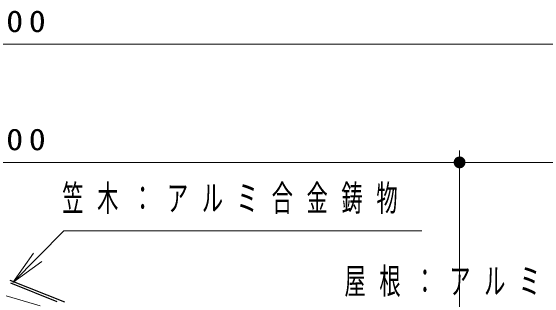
# Model space of a CAD drawing. Units: millimetres on the paper. Extents: x -385 to 280, y 0 to 267.
# Drawn here: x 179.66 to 224.86, y 218.37 to 242.8 of the extents above; entities that cross this region are included whole.
import ezdxf

# ---------------------------------------------------------------- set-up
doc = ezdxf.new("R2010")
doc.units = ezdxf.units.MM
doc.linetypes.add('USER3', pattern=[8, 3, -1, 1, -1, 1, -1])
doc.layers.add('LY_1', color=190, linetype='Continuous', lineweight=25)
doc.styles.add('ＭＳ ゴシック', font='')
doc.styles.get('ＭＳ ゴシック').set_extended_font_data('MS Gothic')

# ---------------------------------------------------------------- blocks, each defined once
blk = doc.blocks.new('filled_dot')
at = {"color": 0, "linetype": 'Continuous', "lineweight": -2, "const_width": 1.25}
blk.add_lwpolyline([(-0.625, 0, 1), (0.625, 0, 1)], format="xyb", close=True, dxfattribs=at)

msp = doc.modelspace()

# ---------------------------------------------------------------- linework, layer by layer
at = {"layer": 'LY_1', "color": 7, "lineweight": 13}
for p, q in [((119.283, 239.963), (239.284, 239.963)), ((217.617, 213.915), (217.617, 230.963)), ((140.95, 229.963), (217.617, 229.963)), ((217.617, 229.963), (239.284, 229.963)), ((179.833, 219.805), (181.591, 222.287)), ((179.833, 219.805), (181.946, 221.935)), ((182.301, 221.583), (179.833, 219.805))]:
    msp.add_line(p, q, dxfattribs=at)
at = {"layer": 'LY_1', "color": 2}
for p, q in [((184.253, 218.117), (179.615, 219.963)), ((183.592, 218.165), (179.662, 219.729))]:
    msp.add_line(p, q, dxfattribs=at)
at = {"layer": 'LY_1', "color": 7, "linetype": 'USER3', "lineweight": 13}
msp.add_line((179.284, 218.676), (239.299, 200.672), dxfattribs=at)
at = {"layer": 'LY_1', "color": 7, "lineweight": 13}
msp.add_lwpolyline([(179.833, 219.805), (184.166, 224.172), (214.432, 224.172)], dxfattribs=at)

# ---------------------------------------------------------------- block references
at = {"layer": 'LY_1', "color": 7, "lineweight": 13, "xscale": 0.4, "yscale": 0.4, "rotation": 180}
msp.add_blockref('filled_dot', (217.617, 229.963), dxfattribs=at)

# ---------------------------------------------------------------- texts
at = {"layer": 'LY_1', "color": 7, "style": 'ＭＳ ゴシック'}
for s, insert, char_height, attachment_point in [('\\T1.33;\\W1.15;3600', (179.284, 240.963), 1.833, 8), ('\\T1.33;\\W1.15;2300', (179.284, 230.963), 1.833, 8), ('\\T1.64;\\W0.6;笠木：アルミ合金鋳物', (184.015, 226.822), 2.199, 4), ('\\T1.64;\\W0.6;屋根：アルミ押出材', (207.883, 219.796), 2.199, 4)]:
    msp.add_mtext(s, dxfattribs=dict(at, insert=insert, char_height=char_height, attachment_point=attachment_point))

doc.saveas('drawing.dxf')
